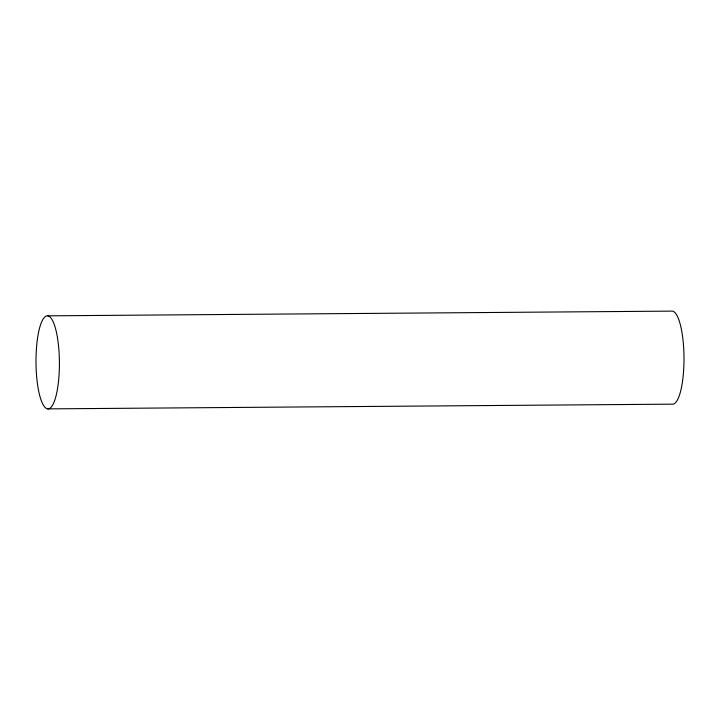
<?xml version="1.0" encoding="UTF-8"?>
<svg xmlns="http://www.w3.org/2000/svg" width="720" height="720" viewBox="0 0 720 720"><rect width="100%" height="100%" fill="white"/><g stroke="black" fill="none" stroke-linecap="round" stroke-linejoin="round"><path stroke-width="1.08" d="M47.754 315.837L672.327 311.121A46.548 11.709 89.6 0 1 684 359.109A46.548 11.709 89.6 0 1 672.246 404.163L47.673 408.879A46.548 11.709 89.6 0 1 37.593 337.824A46.548 11.709 89.6 0 1 57.87 340.362A46.548 11.709 89.6 0 1 47.673 408.879"/></g></svg>
